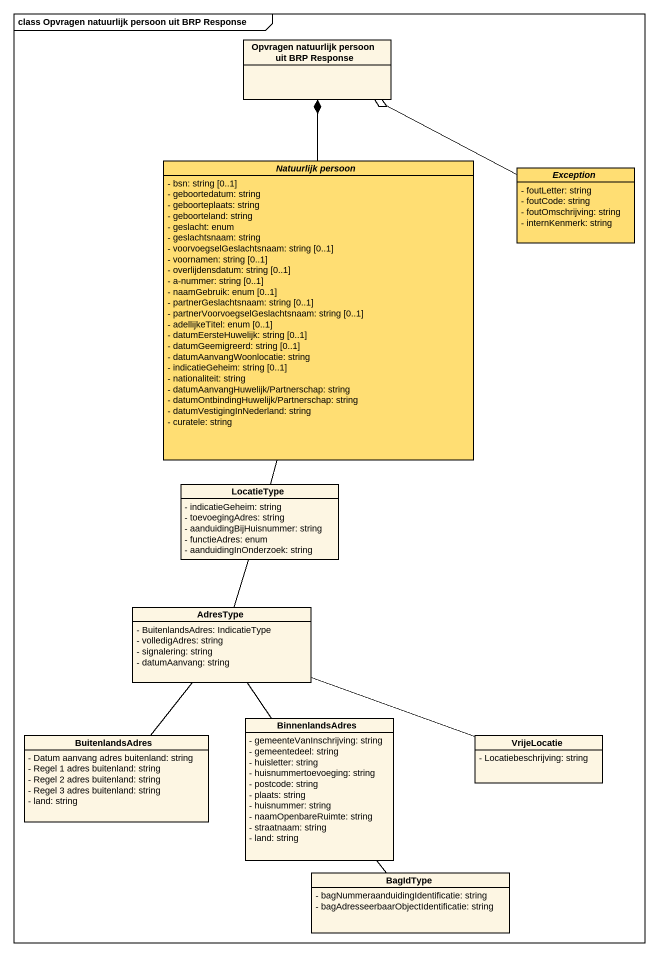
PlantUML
@startuml
mainframe class Opvragen natuurlijk persoon uit BRP Response
hide circle
hide empty members
skinparam classAttributeIconSize 0
class "Opvragen natuurlijk persoon uit BRP Response" as Opvragen_natuurlijk_persoon
abstract class "Natuurlijk persoon" as Natuurlijk_persoon #FFDE73 {
  - bsn: string [0..1]
  - geboortedatum: string
  - geboorteplaats: string
  - geboorteland: string
  - geslacht: enum
  - geslachtsnaam: string
  - voorvoegselGeslachtsnaam: string [0..1]
  - voornamen: string [0..1]
  - overlijdensdatum: string [0..1]
  - a-nummer: string [0..1]
  - naamGebruik: enum [0..1]
  - partnerGeslachtsnaam: string [0..1]
  - partnerVoorvoegselGeslachtsnaam: string [0..1]
  - adellijkeTitel: enum [0..1]
  - datumEersteHuwelijk: string [0..1]
  - datumGeemigreerd: string [0..1]
  - datumAanvangWoonlocatie: string
  - indicatieGeheim: string [0..1]
  - nationaliteit: string
  - datumAanvangHuwelijk/Partnerschap: string
  - datumOntbindingHuwelijk/Partnerschap: string
  - datumVestigingInNederland: string
  - curatele: string
}
abstract class "Exception" as Exception_ #FFDE73 {
  - foutLetter: string
  - foutCode: string
  - foutOmschrijving: string
  - internKenmerk: string
}
class LocatieType {
  - indicatieGeheim: string
  - toevoegingAdres: string
  - aanduidingBijHuisnummer: string
  - functieAdres: enum
  - aanduidingInOnderzoek: string
}
class AdresType {
  - BuitenlandsAdres: IndicatieType
  - volledigAdres: string
  - signalering: string
  - datumAanvang: string
}
class BinnenlandsAdres {
  - gemeenteVanInschrijving: string
  - gemeentedeel: string
  - huisletter: string
  - huisnummertoevoeging: string
  - postcode: string
  - plaats: string
  - huisnummer: string
  - naamOpenbareRuimte: string
  - straatnaam: string
  - land: string
}
class BuitenlandsAdres {
  - Datum aanvang adres buitenland: string
  - Regel 1 adres buitenland: string
  - Regel 2 adres buitenland: string
  - Regel 3 adres buitenland: string
  - land: string
}
class VrijeLocatie {
  - Locatiebeschrijving: string
}
class BagIdType {
  - bagNummeraanduidingIdentificatie: string
  - bagAdresseerbaarObjectIdentificatie: string
}
Natuurlijk_persoon -up-* Opvragen_natuurlijk_persoon
Natuurlijk_persoon -- LocatieType
Exception_ -left-o Opvragen_natuurlijk_persoon
LocatieType -- AdresType
AdresType -- BinnenlandsAdres
AdresType -right- VrijeLocatie
BinnenlandsAdres -- BagIdType
BuitenlandsAdres -up- AdresType
@enduml
